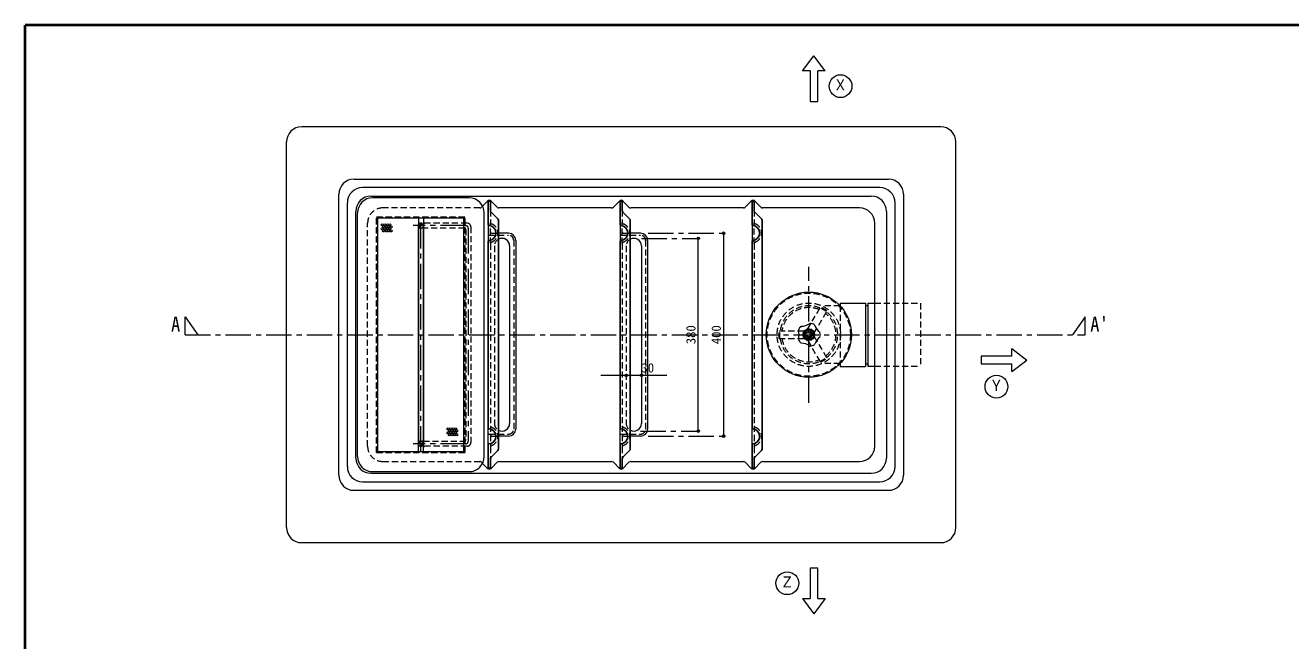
# Model space of a CAD drawing. Units: millimetres at full size, sheet at 1:10; details may follow other scales. Extents: x -2101 to 1949, y -1404 to 1406.
# Drawn here: x -2101 to 395, y 193 to 1406 of the extents above; entities that cross this region are included whole.
import ezdxf
from ezdxf.enums import TextEntityAlignment as Align

# ---------------------------------------------------------------- set-up
doc = ezdxf.new("R2010")
doc.units = ezdxf.units.MM
doc.header["$LTSCALE"] = 10
doc.header["$PDMODE"] = 32
doc.header["$PDSIZE"] = 5
doc.linetypes.add('CHAIN1', pattern=[8, 5, -1, 1, -1])
doc.linetypes.add('DASHED1', pattern=[1.8, 1.2, -0.6])
doc.layers.add('0-0____1', color=7, linetype='Continuous', lineweight=18)
doc.styles.add('ＭＳ ゴシック', font='')
doc.styles.get('ＭＳ ゴシック').set_extended_font_data('MS Gothic')

msp = doc.modelspace()

# ---------------------------------------------------------------- linework, layer by layer
at = {"layer": '0-0____1', "color": 1, "lineweight": 40}
for p in [(-2100.6, -1403.88), (1949.4, 1406.12)]:
    msp.add_line(p, (-2100.6, 1406.12), dxfattribs=at)
at = {"layer": '0-0____1', "color": 4, "lineweight": 9}
for p, q in [((-523.1, 1316.12), (-545.6, 1346.12)), ((-553.1, 1316.12), (-553.1, 1256.12)), ((-523.1, 1316.12), (-538.1, 1316.12)), ((-1452.39, 1102.9), (-398.81, 1102.9)), ((-415.6, 1086.12), (-1435.6, 1086.12)), ((-1482.39, 519.33), (-1482.39, 1072.9)), ((-1465.6, 536.12), (-1465.6, 1056.12)), ((-1418.81, 1069.33), (-432.39, 1069.33)), ((-385.6, 536.12), (-385.6, 1056.12)), ((-368.81, 1072.9), (-368.81, 519.33)), ((-1448.81, 552.9), (-1448.81, 1039.33)), ((-402.39, 1039.33), (-402.39, 552.9)), ((-1187.6, 1013.05), (-1187.6, 980.18)), ((-927.6, 1013.05), (-927.6, 980.18)), ((-667.6, 1013.05), (-667.6, 980.18)), ((-1147.6, 996.12), (-1167.6, 996.12)), ((-1133.6, 982.12), (-1133.6, 610.12)), ((-887.6, 996.12), (-907.6, 996.12)), ((-873.6, 982.12), (-873.6, 610.12)), ((-773.6, 606.12), (-773.6, 986.12)), ((-723.6, 996.12), (-723.6, 596.12)), ((-1145.6, 971.12), (-1145.6, 621.12)), ((-885.6, 971.12), (-885.6, 621.12)), ((-494.1, 858.62), (-444.1, 858.62)), ((-494.1, 858.62), (-494.1, 853.33)), ((-444.1, 858.62), (-444.1, 733.62)), ((-444.1, 853.39), (-439.1, 853.39)), ((-439.1, 858.12), (-425.6, 858.12)), ((-439.1, 858.12), (-439.1, 734.12)), ((-155.6, 753.62), (-215.6, 753.62)), ((-155.6, 768.62), (-125.6, 746.12)), ((-155.6, 753.62), (-155.6, 768.62)), ((-494.1, 738.9), (-494.1, 733.62)), ((-494.1, 733.62), (-444.1, 733.62)), ((-444.1, 738.84), (-439.1, 738.84)), ((-439.1, 734.12), (-425.6, 734.12)), ((-155.6, 723.62), (-125.6, 746.12)), ((-155.6, 723.62), (-155.6, 738.62)), ((-965.6, 716.12), (-835.6, 716.12)), ((-1187.6, 579.18), (-1187.6, 612.05)), ((-927.6, 579.18), (-927.6, 612.05)), ((-667.6, 579.18), (-667.6, 612.05)), ((-1147.6, 596.12), (-1167.6, 596.12)), ((-887.6, 596.12), (-907.6, 596.12)), ((-1435.6, 506.12), (-415.6, 506.12)), ((-1418.81, 522.9), (-432.39, 522.9)), ((-1452.39, 489.33), (-398.81, 489.33)), ((-553.1, 336.12), (-553.1, 276.12)), ((-538.1, 336.12), (-553.1, 336.12)), ((-538.1, 276.12), (-538.1, 336.12)), ((-568.1, 276.12), (-553.1, 276.12)), ((-568.1, 276.12), (-545.6, 246.12)), ((-523.1, 276.12), (-545.6, 246.12)), ((-538.1, 276.12), (-523.1, 276.12))]:
    msp.add_line(p, q, dxfattribs=at)
at = {"layer": '0-0____1'}
for p, q in [((-295.6, 1206.12), (-1555.6, 1206.12)), ((-1585.6, 416.12), (-1585.6, 1176.12)), ((-265.6, 416.12), (-265.6, 1176.12)), ((-1225.6, 1066.12), (-1415.6, 1066.12)), ((-1198.86, 1049.72), (-1189.17, 1059.61)), ((-1170.28, 1047.62), (-1182.03, 1059.61)), ((-940.92, 1047.62), (-929.17, 1059.61)), ((-910.28, 1047.62), (-922.03, 1059.61)), ((-680.92, 1047.62), (-669.17, 1059.61)), ((-650.28, 1047.62), (-662.03, 1059.61)), ((-1445.6, 556.12), (-1445.6, 1036.12)), ((-1405.6, 566.12), (-1405.6, 1026.12)), ((-1235.6, 1026.12), (-1405.6, 1026.12)), ((-1325.6, 1026.12), (-1325.6, 1011.12)), ((-1315.6, 1026.12), (-1315.6, 1011.12)), ((-1235.6, 566.12), (-1235.6, 1026.12)), ((-1195.6, 556.12), (-1195.6, 1036.12)), ((-944.49, 1046.12), (-1166.71, 1046.12)), ((-684.49, 1046.12), (-906.71, 1046.12)), ((-455.6, 1046.12), (-646.71, 1046.12)), ((-425.6, 576.12), (-425.6, 1016.12)), ((-1325.6, 566.12), (-1325.6, 581.12)), ((-1315.6, 566.12), (-1315.6, 581.12)), ((-1405.6, 566.12), (-1235.6, 566.12)), ((-1415.6, 526.12), (-1225.6, 526.12)), ((-1198.86, 542.51), (-1189.17, 532.62)), ((-1170.28, 544.61), (-1182.03, 532.62)), ((-1166.71, 546.12), (-944.49, 546.12)), ((-940.92, 544.61), (-929.17, 532.62)), ((-910.28, 544.61), (-922.03, 532.62)), ((-906.71, 546.12), (-684.49, 546.12)), ((-680.92, 544.61), (-669.17, 532.62)), ((-650.28, 544.61), (-662.03, 532.62)), ((-646.71, 546.12), (-455.6, 546.12)), ((-1555.6, 386.12), (-295.6, 386.12))]:
    msp.add_line(p, q, dxfattribs=at)
at = {"layer": '0-0____1', "color": 4, "linetype": 'DASHED1', "lineweight": 9}
for p, q in [((-1200.92, 1047.62), (-1198.86, 1049.72)), ((-1408.1, 563.62), (-1408.1, 1028.62)), ((-1408.1, 1028.62), (-1233.1, 1028.62)), ((-1407.1, 564.62), (-1407.1, 1027.62)), ((-1407.1, 1027.62), (-1234.1, 1027.62)), ((-1204.49, 1046.12), (-1395.6, 1046.12)), ((-1234.1, 564.62), (-1234.1, 1027.62)), ((-1233.1, 563.62), (-1233.1, 1028.62)), ((-1425.6, 576.12), (-1425.6, 1016.12)), ((-1234.45, 1006.12), (-1315.6, 1006.12)), ((-1229.45, 1016.12), (-1313.1, 1016.12)), ((-1232.02, 1003.62), (-1232.02, 588.62)), ((-1222.02, 1008.62), (-1222.02, 583.62)), ((-1183.6, 975.76), (-1183.6, 1017.47)), ((-923.6, 975.76), (-923.6, 1017.47)), ((-663.6, 975.76), (-663.6, 1017.47)), ((-1186.1, 992.12), (-1147.6, 992.12)), ((-1180.6, 996.12), (-1167.6, 996.12)), ((-1137.6, 982.12), (-1137.6, 610.12)), ((-926.1, 992.12), (-887.6, 992.12)), ((-920.6, 996.12), (-907.6, 996.12)), ((-877.6, 982.12), (-877.6, 610.12)), ((-1175.6, 971.12), (-1175.6, 621.12)), ((-915.6, 971.12), (-915.6, 621.12)), ((-557.97, 807.01), (-532.85, 850.53)), ((-520.61, 841.73), (-533.6, 849.23)), ((-519.86, 843.03), (-532.85, 850.53)), ((-494.1, 853.12), (-529.97, 853.12)), ((-494.1, 853.33), (-494.1, 738.9)), ((-544.98, 799.51), (-519.86, 843.03)), ((-614.1, 803.62), (-563.85, 803.62)), ((-614.1, 788.62), (-614.1, 803.62)), ((-612.6, 788.62), (-612.6, 803.62)), ((-555.6, 805.64), (-563.85, 800.88)), ((-563.85, 803.62), (-563.85, 788.62)), ((-544.98, 799.51), (-557.97, 807.01)), ((-547.35, 800.88), (-547.35, 791.35)), ((-614.1, 788.62), (-563.85, 788.62)), ((-555.6, 786.59), (-563.85, 791.35)), ((-544.98, 792.72), (-557.97, 785.22)), ((-544.98, 792.72), (-519.86, 749.2)), ((-533.6, 743), (-520.61, 750.5)), ((-494.1, 739.12), (-529.97, 739.12)), ((-425.6, 734.12), (-335.1, 734.12)), ((-1186.1, 600.12), (-1147.6, 600.12)), ((-1183.6, 616.47), (-1183.6, 574.76)), ((-926.1, 600.12), (-887.6, 600.12)), ((-923.6, 616.47), (-923.6, 574.76)), ((-663.6, 616.47), (-663.6, 574.76)), ((-1315.6, 586.12), (-1234.52, 586.12)), ((-1229.52, 576.12), (-1313.1, 576.12)), ((-1180.6, 596.12), (-1167.6, 596.12)), ((-920.6, 596.12), (-907.6, 596.12)), ((-1408.1, 563.62), (-1233.1, 563.62)), ((-1407.1, 564.62), (-1234.1, 564.62)), ((-1395.6, 546.12), (-1204.49, 546.12)), ((-1200.92, 544.61), (-1198.86, 542.51))]:
    msp.add_line(p, q, dxfattribs=at)
at = {"layer": '0-0____1', "color": 5, "lineweight": 25}
for p, q in [((-1183.6, 1059.12), (-1187.6, 1059.12)), ((-1187.6, 1013.05), (-1187.6, 1059.12)), ((-1183.6, 1041.19), (-1183.6, 1059.12)), ((-923.6, 1059.12), (-927.6, 1059.12)), ((-927.6, 1013.05), (-927.6, 1059.12)), ((-923.6, 1041.19), (-923.6, 1059.12)), ((-663.6, 1059.12), (-667.6, 1059.12)), ((-667.6, 1013.05), (-667.6, 1059.12)), ((-663.6, 1041.19), (-663.6, 1059.12)), ((-1182.14, 1037.65), (-1169.07, 1024.58)), ((-922.14, 1037.65), (-909.07, 1024.58)), ((-662.14, 1037.65), (-649.07, 1024.58)), ((-1325.6, 581.12), (-1325.6, 1011.12)), ((-1315.6, 581.12), (-1315.6, 1011.12)), ((-1167.6, 1021.05), (-1167.6, 571.19)), ((-907.6, 1021.05), (-907.6, 571.19)), ((-647.6, 1021.05), (-647.6, 571.19)), ((-1187.6, 980.18), (-1187.6, 612.05)), ((-927.6, 980.18), (-927.6, 612.05)), ((-667.6, 980.18), (-667.6, 612.05)), ((-1187.6, 579.18), (-1187.6, 533.12)), ((-927.6, 579.18), (-927.6, 533.12)), ((-667.6, 579.18), (-667.6, 533.12)), ((-1183.6, 551.05), (-1183.6, 533.12)), ((-1182.14, 554.58), (-1169.07, 567.65)), ((-923.6, 551.05), (-923.6, 533.12)), ((-922.14, 554.58), (-909.07, 567.65)), ((-663.6, 551.05), (-663.6, 533.12)), ((-662.14, 554.58), (-649.07, 567.65)), ((-1183.6, 533.12), (-1187.6, 533.12)), ((-923.6, 533.12), (-927.6, 533.12)), ((-663.6, 533.12), (-667.6, 533.12))]:
    msp.add_line(p, q, dxfattribs=at)
at = {"layer": '0-0____1', "color": 4, "linetype": 'CHAIN1', "lineweight": 9}
for p, q in [((-1320.6, 566.12), (-1320.6, 1026.12)), ((-1231.95, 1011.12), (-1335.6, 1011.12)), ((-1227.02, 1006.12), (-1227.02, 586.12)), ((-885.6, 986.12), (-773.6, 986.12)), ((-872.6, 996.12), (-723.6, 996.12)), ((-555.6, 662.12), (-555.6, 930.12)), ((-1785.6, 831.12), (-1760.6, 796.12)), ((-1785.6, 796.12), (-1785.6, 831.12)), ((-10.6, 831.12), (-35.6, 796.12)), ((-10.6, 796.12), (-10.6, 831.12)), ((-1785.6, 796.12), (-10.6, 796.12)), ((-887.6, 606.12), (-773.6, 606.12)), ((-1232.02, 581.12), (-1335.6, 581.12)), ((-872.6, 596.12), (-723.6, 596.12))]:
    msp.add_line(p, q, dxfattribs=at)
at = {"layer": '0-0____1', "linetype": 'DASHED1'}
for p, q in [((-1183.6, 1041.19), (-1183.6, 1017.47)), ((-923.6, 1041.19), (-923.6, 1017.47)), ((-663.6, 1041.19), (-663.6, 1017.47)), ((-1183.6, 975.76), (-1183.6, 616.47)), ((-923.6, 975.76), (-923.6, 616.47)), ((-663.6, 975.76), (-663.6, 616.47)), ((-1183.6, 574.76), (-1183.6, 551.05)), ((-923.6, 574.76), (-923.6, 551.05)), ((-663.6, 574.76), (-663.6, 551.05))]:
    msp.add_line(p, q, dxfattribs=at)
at = {"layer": '0-0____1', "color": 4, "lineweight": 9}
for points in [[(-553.1, 1316.12), (-568.1, 1316.12), (-545.6, 1346.12)], [(-553.1, 1256.12), (-538.1, 1256.12), (-538.1, 1316.12)], [(-215.6, 753.62), (-215.6, 738.62), (-155.6, 738.62)]]:
    msp.add_lwpolyline(points, dxfattribs=at)
at = {"layer": '0-0____1', "color": 4, "linetype": 'DASHED1', "lineweight": 9}
for points in [[(-425.6, 858.12), (-335.1, 858.12), (-335.1, 734.12)], [(-557.97, 785.22), (-532.85, 741.7), (-519.86, 749.2)]]:
    msp.add_lwpolyline(points, dxfattribs=at)
at = {"layer": '0-0____1'}
for centre, radius in [((-493.1, 1286.12), 22.5), ((-555.6, 796.12), 84), ((-555.6, 796.12), 11.5), ((-555.6, 796.12), 10.5), ((-555.6, 796.12), 6.5), ((-185.6, 693.62), 22.5), ((-598.1, 306.12), 22.5)]:
    msp.add_circle(centre, radius, dxfattribs=at)
at = {"layer": '0-0____1', "color": 4, "lineweight": 9}
for centre in [(-1396.63, 1012.64), (-1396.63, 1004.64), (-1394.13, 1008.64), (-1394.13, 1000.64), (-1391.63, 1012.64), (-1391.63, 1004.64), (-1389.13, 1008.64), (-1389.13, 1000.64), (-1386.63, 1012.64), (-1386.63, 1004.64), (-1384.13, 1008.64), (-1384.13, 1000.64), (-1381.63, 1012.64), (-1381.63, 1004.64), (-1379.13, 1008.64), (-1379.13, 1000.64), (-1267.06, 610.59), (-1267.06, 602.59), (-1264.56, 606.59), (-1264.56, 598.59), (-1262.06, 610.59), (-1262.06, 602.59), (-1259.56, 606.59), (-1259.56, 598.59), (-1257.06, 610.59), (-1257.06, 602.59), (-1254.56, 606.59), (-1254.56, 598.59), (-1252.06, 610.59), (-1252.06, 602.59), (-1249.56, 606.59), (-1249.56, 598.59)]:
    msp.add_circle(centre, 2, dxfattribs=at)
at = {"layer": '0-0____1', "color": 4, "linetype": 'DASHED1', "lineweight": 9}
for radius in [82, 62.5, 5, 4]:
    msp.add_circle((-555.6, 796.12), radius, dxfattribs=at)
at = {"layer": '0-0____1'}
for centre, radius, start, end in [((-1555.6, 1176.12), 30, 90, 180), ((-295.6, 1176.12), 30, 0, 90), ((-1415.6, 1036.12), 30, 90, 180), ((-1225.6, 1036.12), 30, 0, 90), ((-1185.6, 1056.12), 5, 44.3947, 135.6053), ((-925.6, 1056.12), 5, 44.3947, 135.6053), ((-665.6, 1056.12), 5, 44.3947, 135.6053), ((-1166.71, 1051.12), 5, 224.3947, 270), ((-944.49, 1051.12), 5, 270, 315.6053), ((-906.71, 1051.12), 5, 224.3947, 270), ((-684.49, 1051.12), 5, 270, 315.6053), ((-646.71, 1051.12), 5, 224.3947, 270), ((-455.6, 1016.12), 30, 0, 90), ((-555.6, 796.12), 22.5, 131.57818, 156.42182), ((-602.47, 796.12), 27.75, 341.07536, 18.92464), ((-570.09, 840.69), 27.75, 269.07536, 306.92464), ((-555.6, 796.12), 22.5, 59.57818, 84.42182), ((-517.68, 823.67), 27.75, 197.07536, 234.92464), ((-555.6, 796.12), 22.5, 347.57818, 12.42182), ((-555.6, 796.12), 22.5, 203.57818, 228.42182), ((-570.09, 751.54), 27.75, 53.07536, 90.92464), ((-555.6, 796.12), 22.5, 275.57818, 300.42182), ((-517.68, 768.57), 27.75, 125.07536, 162.92464), ((-455.6, 576.12), 30, 270, 0), ((-1415.6, 556.12), 30, 180, 270), ((-1225.6, 556.12), 30, 270, 0), ((-1185.6, 536.12), 5, 224.3947, 315.6053), ((-1166.71, 541.12), 5, 90, 135.6053), ((-944.49, 541.12), 5, 44.3947, 90), ((-925.6, 536.12), 5, 224.3947, 315.6053), ((-906.71, 541.12), 5, 90, 135.6053), ((-684.49, 541.12), 5, 44.3947, 90), ((-665.6, 536.12), 5, 224.3947, 315.6053), ((-646.71, 541.12), 5, 90, 135.6053), ((-1555.6, 416.12), 30, 180, 270), ((-295.6, 416.12), 30, 270, 0)]:
    msp.add_arc(centre, radius, start, end, dxfattribs=at)
at = {"layer": '0-0____1', "color": 4, "lineweight": 9}
for centre, radius, start, end in [((-1452.39, 1072.9), 30, 90, 180), ((-398.81, 1072.9), 30, 0, 90), ((-1435.6, 1056.12), 30, 90, 180), ((-415.6, 1056.12), 30, 0, 90), ((-1418.81, 1039.33), 30, 90, 180), ((-432.39, 1039.33), 30, 0, 90), ((-1160.6, 971.12), 15, 0, 117.81814), ((-1147.6, 982.12), 14, 0, 90), ((-900.6, 971.12), 15, 0, 117.81814), ((-887.6, 982.12), 14, 0, 90), ((-1160.6, 621.12), 15, 242.18186, 0), ((-1147.6, 610.12), 14, 270, 0), ((-900.6, 621.12), 15, 242.18186, 0), ((-887.6, 610.12), 14, 270, 0), ((-1418.81, 552.9), 30, 180, 270), ((-432.39, 552.9), 30, 270, 0), ((-1435.6, 536.12), 30, 180, 270), ((-415.6, 536.12), 30, 270, 0), ((-1452.39, 519.33), 30, 180, 270), ((-398.81, 519.33), 30, 270, 0)]:
    msp.add_arc(centre, radius, start, end, dxfattribs=at)
at = {"layer": '0-0____1', "color": 4, "linetype": 'DASHED1', "lineweight": 9}
for centre, radius, start, end in [((-1395.6, 1016.12), 30, 90, 180), ((-1204.49, 1051.12), 5, 270, 315.6053), ((-1315.6, 1016.12), 10, 180, 270), ((-1313.1, 1018.62), 2.5, 180, 270), ((-1234.52, 1003.62), 2.5, 0, 90), ((-1229.52, 1008.62), 7.5, 0, 90), ((-1180.6, 999.12), 3, 180, 270), ((-920.6, 999.12), 3, 180, 270), ((-1186.1, 993.62), 1.5, 180, 270), ((-1160.6, 971.12), 15, 117.81814, 180), ((-1147.6, 982.12), 10, 0, 90), ((-926.1, 993.62), 1.5, 180, 270), ((-900.6, 971.12), 15, 117.81814, 180), ((-887.6, 982.12), 10, 0, 90), ((-555.6, 796.12), 57, 67.56084, 172.43916), ((-555.6, 796.12), 53.5, 68.05866, 171.94134), ((-555.6, 796.12), 53.5, 308.05866, 51.94134), ((-555.6, 796.12), 57, 307.56084, 52.43916), ((-555.6, 796.12), 57, 187.56084, 292.43916), ((-555.6, 796.12), 53.5, 188.05866, 291.94134), ((-1186.1, 598.62), 1.5, 90, 180), ((-1160.6, 621.12), 15, 180, 242.18186), ((-1147.6, 610.12), 10, 270, 0), ((-926.1, 598.62), 1.5, 90, 180), ((-900.6, 621.12), 15, 180, 242.18186), ((-887.6, 610.12), 10, 270, 0), ((-1395.6, 576.12), 30, 180, 270), ((-1315.6, 576.12), 10, 90, 180), ((-1313.1, 573.62), 2.5, 90, 180), ((-1234.52, 588.62), 2.5, 270, 0), ((-1229.52, 583.62), 7.5, 270, 0), ((-1180.6, 593.12), 3, 90, 180), ((-920.6, 593.12), 3, 90, 180), ((-1204.49, 541.12), 5, 44.3947, 90)]:
    msp.add_arc(centre, radius, start, end, dxfattribs=at)
at = {"layer": '0-0____1', "color": 5, "lineweight": 25}
for centre, radius, start, end in [((-1178.6, 1041.19), 5, 180, 225), ((-1172.6, 1021.05), 5, 0, 45), ((-918.6, 1041.19), 5, 180, 225), ((-912.6, 1021.05), 5, 0, 45), ((-658.6, 1041.19), 5, 180, 225), ((-652.6, 1021.05), 5, 0, 45), ((-1320.6, 1011.12), 5, 0, 180), ((-1186.1, 1013.05), 1.5, 180, 264.78409), ((-1187.6, 996.62), 15, 275.21591, 84.78409), ((-926.1, 1013.05), 1.5, 180, 264.78409), ((-927.6, 996.62), 15, 275.21591, 84.78409), ((-666.1, 1013.05), 1.5, 180, 264.78409), ((-667.6, 996.62), 15, 275.21591, 84.78409), ((-1186.1, 980.18), 1.5, 95.21591, 180), ((-926.1, 980.18), 1.5, 95.21591, 180), ((-666.1, 980.18), 1.5, 95.21591, 180), ((-1186.1, 612.05), 1.5, 180, 264.78409), ((-1187.6, 595.62), 15, 275.21591, 84.78409), ((-926.1, 612.05), 1.5, 180, 264.78409), ((-927.6, 595.62), 15, 275.21591, 84.78409), ((-666.1, 612.05), 1.5, 180, 264.78409), ((-667.6, 595.62), 15, 275.21591, 84.78409), ((-1320.6, 581.12), 5, 180, 0), ((-1186.1, 579.18), 1.5, 95.21591, 180), ((-926.1, 579.18), 1.5, 95.21591, 180), ((-666.1, 579.18), 1.5, 95.21591, 180), ((-1178.6, 551.05), 5, 135, 180), ((-1172.6, 571.19), 5, 315, 0), ((-918.6, 551.05), 5, 135, 180), ((-912.6, 571.19), 5, 315, 0), ((-658.6, 551.05), 5, 135, 180), ((-652.6, 571.19), 5, 315, 0)]:
    msp.add_arc(centre, radius, start, end, dxfattribs=at)
at = {"layer": '0-0____1', "linetype": 'DASHED1'}
for centre, radius, start, end in [((-1320.6, 1011.12), 5, 180, 0), ((-1180.6, 1017.47), 3, 180, 251.447), ((-1187.6, 996.62), 19, 288.553, 71.447), ((-920.6, 1017.47), 3, 180, 251.447), ((-927.6, 996.62), 19, 288.553, 71.447), ((-660.6, 1017.47), 3, 180, 251.447), ((-667.6, 996.62), 19, 288.553, 71.447), ((-1180.6, 975.76), 3, 108.553, 180), ((-920.6, 975.76), 3, 108.553, 180), ((-660.6, 975.76), 3, 108.553, 180), ((-1180.6, 616.47), 3, 180, 251.447), ((-1187.6, 595.62), 19, 288.553, 71.447), ((-920.6, 616.47), 3, 180, 251.447), ((-927.6, 595.62), 19, 288.553, 71.447), ((-660.6, 616.47), 3, 180, 251.447), ((-667.6, 595.62), 19, 288.553, 71.447), ((-1320.6, 581.12), 5, 0, 180), ((-1180.6, 574.76), 3, 108.553, 180), ((-920.6, 574.76), 3, 108.553, 180), ((-660.6, 574.76), 3, 108.553, 180)]:
    msp.add_arc(centre, radius, start, end, dxfattribs=at)
at = {"layer": '0-0____1', "color": 4, "linetype": 'CHAIN1', "lineweight": 9}
for centre, start, end in [((-1315.6, 1016.12), 180, 270), ((-1232.02, 1006.12), 0, 90), ((-1315.6, 576.12), 90, 180), ((-1232.02, 586.12), 270, 0)]:
    msp.add_arc(centre, 5, start, end, dxfattribs=at)
at = {"layer": '0-0____1', "color": 1}
for p in [(-723.6, 996.12), (-773.6, 986.12), (-915.6, 716.12), (-885.6, 716.12), (-773.6, 606.12), (-723.6, 596.12)]:
    msp.add_point(p, dxfattribs=at)

# ---------------------------------------------------------------- texts
at = {"layer": '0-0____1', "style": 'ＭＳ ゴシック', "width": 0.9}
for s, height, p in [('Ｘ', 21.99, (-506.85, 1271.12)), ('A', 29.33, (-1813.1, 793.62)), ("A'", 29.33, (-0.6, 793.62)), ('Ｙ', 21.99, (-199.35, 678.62)), ('Ｚ', 21.99, (-611.85, 291.12))]:
    msp.add_text(s, height=height, dxfattribs=at).set_placement(p, align=Align.BOTTOM_LEFT)
at = {"layer": '0-0____1', "style": 'ＭＳ ゴシック'}
for s, p in [('380', (-773.6, 777.37)), ('400', (-723.6, 777.37))]:
    msp.add_text(s, height=18.33, rotation=90, dxfattribs=at).set_placement(p, align=Align.BOTTOM_LEFT)
msp.add_text('30', height=18.33, dxfattribs=at).set_placement((-885.6, 716.12), align=Align.BOTTOM_LEFT)

doc.saveas('drawing.dxf')
